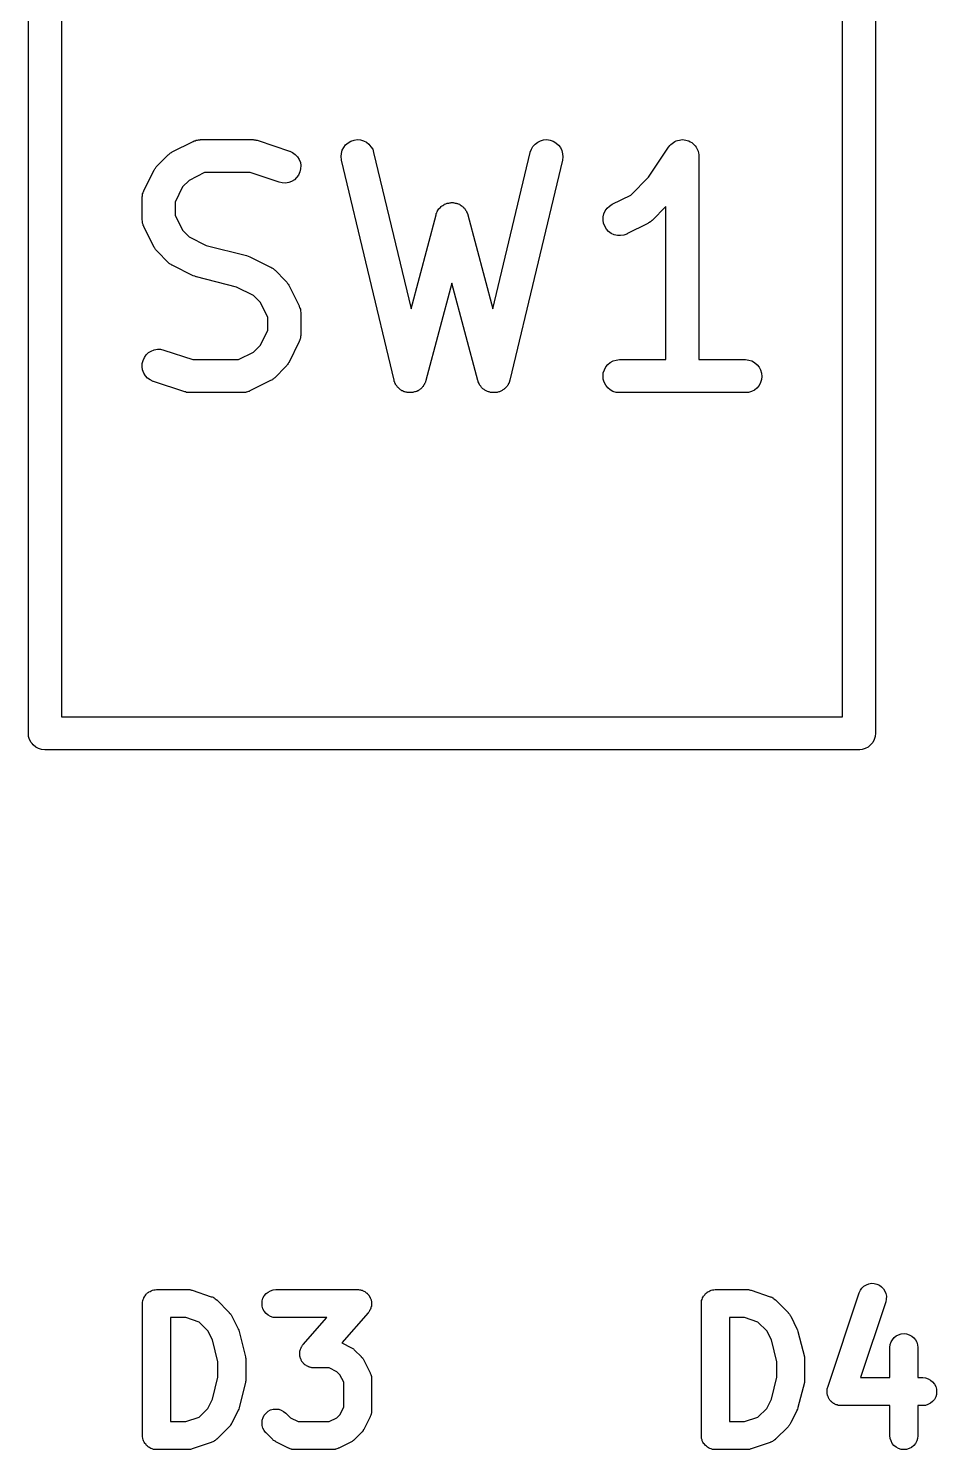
# Model space of a CAD drawing. Extents: x 100.6 to 144.5, y -108 to -92.
# Drawn here: x 117.58 to 121.7, y -106.43 to -99.97 of the extents above; entities that cross this region are included whole.
import ezdxf

# ---------------------------------------------------------------- set-up
doc = ezdxf.new("R2010")
doc.units = 0
doc.header["$MEASUREMENT"] = 0
doc.layers.add('BLACK', color=7, linetype='CONTINUOUS')

msp = doc.modelspace()

# ---------------------------------------------------------------- linework, layer by layer
at = {"layer": 'BLACK', "linetype": 'CONTINUOUS'}
for p, q in [((117.575, -103.171), (117.575, -97.0787)), ((121.425, -97.0787), (121.425, -103.171)), ((117.725, -97.15), (117.725, -103.1)), ((121.275, -103.1), (121.275, -97.15)), ((118.228, -100.533), (118.324, -100.485)), ((118.324, -100.485), (118.325, -100.485)), ((118.325, -100.485), (118.327, -100.484)), ((118.327, -100.484), (118.329, -100.483)), ((118.329, -100.483), (118.333, -100.482)), ((118.333, -100.482), (118.338, -100.48)), ((118.338, -100.48), (118.34, -100.479)), ((118.34, -100.479), (118.343, -100.479)), ((118.343, -100.479), (118.348, -100.478)), ((118.348, -100.478), (118.353, -100.478)), ((118.353, -100.478), (118.355, -100.478)), ((118.355, -100.478), (118.357, -100.477)), ((118.357, -100.477), (118.595, -100.477)), ((118.595, -100.477), (118.596, -100.477)), ((118.596, -100.477), (118.6, -100.478)), ((118.6, -100.478), (118.605, -100.478)), ((118.605, -100.478), (118.608, -100.479)), ((118.608, -100.479), (118.611, -100.479)), ((118.611, -100.479), (118.615, -100.48)), ((118.615, -100.48), (118.619, -100.481)), ((118.619, -100.481), (118.762, -100.529)), ((119.008, -100.512), (119.017, -100.501)), ((119.017, -100.501), (119.028, -100.491)), ((119.028, -100.491), (119.041, -100.484)), ((119.041, -100.484), (119.055, -100.479)), ((119.055, -100.479), (119.069, -100.477)), ((119.069, -100.477), (119.084, -100.478)), ((119.084, -100.478), (119.098, -100.482)), ((119.098, -100.482), (119.111, -100.489)), ((119.111, -100.489), (119.123, -100.498)), ((119.123, -100.498), (119.132, -100.509)), ((119.132, -100.509), (119.14, -100.521)), ((119.861, -100.52), (119.868, -100.508)), ((119.868, -100.508), (119.878, -100.497)), ((119.878, -100.497), (119.89, -100.488)), ((119.89, -100.488), (119.903, -100.482)), ((119.903, -100.482), (119.917, -100.478)), ((119.917, -100.478), (119.932, -100.477)), ((119.932, -100.477), (119.946, -100.48)), ((119.946, -100.48), (119.96, -100.484)), ((119.96, -100.484), (119.973, -100.492)), ((119.973, -100.492), (119.984, -100.502)), ((119.984, -100.502), (119.993, -100.513)), ((120.485, -100.511), (120.486, -100.51)), ((120.486, -100.51), (120.49, -100.504)), ((120.486, -100.51), (120.486, -100.51)), ((120.486, -100.51), (120.486, -100.51)), ((120.486, -100.51), (120.486, -100.51)), ((120.49, -100.504), (120.495, -100.499)), ((120.495, -100.499), (120.501, -100.494)), ((120.495, -100.499), (120.495, -100.499)), ((120.495, -100.499), (120.495, -100.499)), ((120.501, -100.494), (120.507, -100.49)), ((120.507, -100.49), (120.513, -100.486)), ((120.507, -100.49), (120.507, -100.49)), ((120.507, -100.49), (120.507, -100.49)), ((120.513, -100.486), (120.52, -100.483)), ((120.52, -100.483), (120.526, -100.481)), ((120.52, -100.483), (120.52, -100.483)), ((120.52, -100.483), (120.52, -100.483)), ((120.526, -100.481), (120.534, -100.479)), ((120.534, -100.479), (120.541, -100.478)), ((120.534, -100.479), (120.534, -100.479)), ((120.534, -100.479), (120.534, -100.479)), ((120.541, -100.478), (120.548, -100.477)), ((120.548, -100.477), (120.548, -100.477)), ((120.548, -100.477), (120.555, -100.478)), ((120.548, -100.477), (120.548, -100.477)), ((120.555, -100.478), (120.563, -100.479)), ((120.563, -100.479), (120.563, -100.479)), ((120.563, -100.479), (120.563, -100.479)), ((120.563, -100.479), (120.57, -100.481)), ((120.57, -100.481), (120.577, -100.483)), ((120.577, -100.483), (120.577, -100.483)), ((120.577, -100.483), (120.577, -100.483)), ((120.577, -100.483), (120.583, -100.487)), ((120.583, -100.487), (120.59, -100.49)), ((120.59, -100.49), (120.59, -100.49)), ((120.59, -100.49), (120.59, -100.49)), ((120.59, -100.49), (120.595, -100.495)), ((120.595, -100.495), (120.601, -100.5)), ((120.601, -100.5), (120.601, -100.5)), ((120.601, -100.5), (120.601, -100.5)), ((120.601, -100.5), (120.605, -100.505)), ((120.605, -100.505), (120.61, -100.511)), ((118.161, -100.595), (118.209, -100.547)), ((118.209, -100.547), (118.21, -100.546)), ((118.21, -100.546), (118.213, -100.544)), ((118.213, -100.544), (118.216, -100.541)), ((118.216, -100.541), (118.219, -100.539)), ((118.219, -100.539), (118.221, -100.537)), ((118.221, -100.537), (118.225, -100.535)), ((118.225, -100.535), (118.228, -100.533)), ((118.762, -100.529), (118.763, -100.529)), ((118.763, -100.529), (118.776, -100.535)), ((118.776, -100.535), (118.788, -100.544)), ((118.788, -100.544), (118.798, -100.555)), ((118.798, -100.555), (118.806, -100.567)), ((118.806, -100.567), (118.811, -100.581)), ((118.996, -100.554), (118.998, -100.54)), ((118.998, -100.569), (118.996, -100.554)), ((118.998, -100.54), (119.001, -100.525)), ((118.998, -100.57), (118.998, -100.569)), ((119.237, -101.57), (118.998, -100.57)), ((119.001, -100.525), (119.008, -100.512)), ((119.14, -100.521), (119.144, -100.535)), ((119.144, -100.535), (119.314, -101.246)), ((119.686, -101.246), (119.856, -100.535)), ((120.002, -100.57), (119.763, -101.57)), ((119.856, -100.534), (119.861, -100.52)), ((119.856, -100.535), (119.856, -100.534)), ((119.993, -100.513), (119.999, -100.526)), ((119.999, -100.526), (120.003, -100.541)), ((120.004, -100.555), (120.002, -100.57)), ((120.003, -100.541), (120.004, -100.555)), ((120.394, -100.647), (120.485, -100.511)), ((120.61, -100.511), (120.61, -100.511)), ((120.61, -100.511), (120.61, -100.511)), ((120.61, -100.511), (120.614, -100.517)), ((120.614, -100.517), (120.617, -100.524)), ((120.617, -100.524), (120.617, -100.524)), ((120.617, -100.524), (120.617, -100.524)), ((120.617, -100.524), (120.619, -100.53)), ((120.619, -100.53), (120.621, -100.538)), ((120.621, -100.538), (120.621, -100.538)), ((120.621, -100.538), (120.621, -100.538)), ((120.621, -100.538), (120.622, -100.545)), ((120.622, -100.545), (120.623, -100.552)), ((120.623, -100.552), (120.623, -101.477)), ((118.1, -100.709), (118.147, -100.614)), ((118.147, -100.614), (118.148, -100.613)), ((118.148, -100.613), (118.15, -100.61)), ((118.15, -100.61), (118.152, -100.606)), ((118.152, -100.606), (118.154, -100.603)), ((118.154, -100.603), (118.156, -100.601)), ((118.156, -100.601), (118.159, -100.598)), ((118.159, -100.598), (118.161, -100.595)), ((118.375, -100.627), (118.306, -100.662)), ((118.583, -100.627), (118.375, -100.627)), ((118.714, -100.671), (118.583, -100.627)), ((118.803, -100.638), (118.794, -100.649)), ((118.809, -100.624), (118.803, -100.638)), ((118.812, -100.61), (118.809, -100.624)), ((118.811, -100.581), (118.813, -100.595)), ((118.813, -100.595), (118.812, -100.61)), ((118.276, -100.692), (118.242, -100.761)), ((118.306, -100.662), (118.276, -100.692)), ((118.729, -100.674), (118.714, -100.671)), ((118.743, -100.675), (118.729, -100.674)), ((118.758, -100.672), (118.743, -100.675)), ((118.771, -100.667), (118.758, -100.672)), ((118.784, -100.659), (118.771, -100.667)), ((118.794, -100.649), (118.784, -100.659)), ((120.313, -100.729), (120.394, -100.647)), ((118.092, -100.737), (118.093, -100.732)), ((118.092, -100.74), (118.092, -100.737)), ((118.092, -100.742), (118.092, -100.74)), ((118.092, -100.743), (118.092, -100.742)), ((118.092, -100.838), (118.092, -100.743)), ((118.093, -100.727), (118.094, -100.725)), ((118.093, -100.732), (118.093, -100.727)), ((118.094, -100.723), (118.096, -100.718)), ((118.094, -100.725), (118.094, -100.723)), ((118.096, -100.718), (118.098, -100.713)), ((118.098, -100.713), (118.099, -100.711)), ((118.099, -100.711), (118.1, -100.709)), ((118.242, -100.761), (118.242, -100.82)), ((119.472, -100.769), (119.476, -100.767)), ((119.476, -100.767), (119.479, -100.766)), ((119.479, -100.766), (119.481, -100.765)), ((119.481, -100.765), (119.486, -100.765)), ((119.486, -100.765), (119.491, -100.764)), ((119.491, -100.764), (119.493, -100.764)), ((119.493, -100.764), (119.496, -100.763)), ((119.496, -100.763), (119.501, -100.763)), ((119.501, -100.763), (119.505, -100.763)), ((119.505, -100.763), (119.508, -100.764)), ((119.508, -100.764), (119.51, -100.764)), ((119.51, -100.764), (119.515, -100.765)), ((119.515, -100.765), (119.52, -100.766)), ((119.52, -100.766), (119.522, -100.767)), ((119.522, -100.767), (119.525, -100.767)), ((119.525, -100.767), (119.529, -100.769)), ((120.228, -100.771), (120.313, -100.729)), ((118.242, -100.82), (118.276, -100.889)), ((119.314, -101.246), (119.428, -100.819)), ((119.428, -100.818), (119.429, -100.815)), ((119.428, -100.819), (119.428, -100.818)), ((119.429, -100.813), (119.431, -100.809)), ((119.429, -100.815), (119.429, -100.813)), ((119.431, -100.809), (119.433, -100.804)), ((119.433, -100.804), (119.434, -100.802)), ((119.434, -100.802), (119.435, -100.8)), ((119.435, -100.8), (119.438, -100.796)), ((119.438, -100.796), (119.441, -100.792)), ((119.441, -100.792), (119.443, -100.79)), ((119.443, -100.79), (119.444, -100.788)), ((119.444, -100.788), (119.448, -100.785)), ((119.448, -100.785), (119.451, -100.781)), ((119.451, -100.781), (119.453, -100.78)), ((119.453, -100.78), (119.455, -100.778)), ((119.455, -100.778), (119.459, -100.776)), ((119.459, -100.776), (119.463, -100.773)), ((119.463, -100.773), (119.465, -100.772)), ((119.465, -100.772), (119.467, -100.771)), ((119.467, -100.771), (119.472, -100.769)), ((119.529, -100.769), (119.534, -100.771)), ((119.534, -100.771), (119.536, -100.772)), ((119.536, -100.772), (119.538, -100.773)), ((119.538, -100.773), (119.542, -100.776)), ((119.542, -100.776), (119.546, -100.779)), ((119.546, -100.779), (119.548, -100.78)), ((119.548, -100.78), (119.55, -100.782)), ((119.55, -100.782), (119.553, -100.785)), ((119.553, -100.785), (119.557, -100.789)), ((119.557, -100.789), (119.558, -100.791)), ((119.558, -100.791), (119.56, -100.793)), ((119.56, -100.793), (119.562, -100.797)), ((119.562, -100.797), (119.565, -100.801)), ((119.565, -100.801), (119.566, -100.803)), ((119.566, -100.803), (119.567, -100.805)), ((119.567, -100.805), (119.569, -100.81)), ((119.569, -100.81), (119.571, -100.814)), ((119.571, -100.814), (119.572, -100.816)), ((119.572, -100.816), (119.572, -100.819)), ((119.572, -100.819), (119.686, -101.246)), ((120.187, -100.843), (120.188, -100.828)), ((120.188, -100.828), (120.191, -100.814)), ((120.191, -100.814), (120.197, -100.801)), ((120.197, -100.801), (120.205, -100.789)), ((120.205, -100.789), (120.216, -100.779)), ((120.216, -100.779), (120.228, -100.771)), ((120.473, -100.781), (120.41, -100.844)), ((120.473, -101.477), (120.473, -100.781)), ((118.092, -100.84), (118.092, -100.838)), ((118.092, -100.842), (118.092, -100.84)), ((118.093, -100.848), (118.092, -100.842)), ((118.093, -100.853), (118.093, -100.848)), ((118.094, -100.855), (118.093, -100.853)), ((118.094, -100.857), (118.094, -100.855)), ((118.096, -100.862), (118.094, -100.857)), ((118.097, -100.867), (118.096, -100.862)), ((118.098, -100.869), (118.097, -100.867)), ((118.099, -100.871), (118.098, -100.869)), ((118.1, -100.872), (118.099, -100.871)), ((118.147, -100.967), (118.1, -100.872)), ((118.276, -100.889), (118.306, -100.919)), ((120.189, -100.857), (120.187, -100.843)), ((120.195, -100.871), (120.189, -100.857)), ((120.202, -100.884), (120.195, -100.871)), ((120.212, -100.894), (120.202, -100.884)), ((120.224, -100.903), (120.212, -100.894)), ((120.391, -100.858), (120.295, -100.905)), ((120.394, -100.855), (120.391, -100.858)), ((120.398, -100.853), (120.394, -100.855)), ((120.4, -100.851), (120.398, -100.853)), ((120.403, -100.85), (120.4, -100.851)), ((120.406, -100.847), (120.403, -100.85)), ((120.409, -100.844), (120.406, -100.847)), ((120.41, -100.844), (120.409, -100.844)), ((118.306, -100.919), (118.383, -100.958)), ((118.383, -100.958), (118.566, -101.003)), ((120.237, -100.909), (120.224, -100.903)), ((120.252, -100.912), (120.237, -100.909)), ((120.266, -100.913), (120.252, -100.912)), ((120.281, -100.911), (120.266, -100.913)), ((120.295, -100.906), (120.281, -100.911)), ((120.295, -100.905), (120.295, -100.906)), ((118.149, -100.97), (118.147, -100.967)), ((118.151, -100.974), (118.149, -100.97)), ((118.153, -100.977), (118.151, -100.974)), ((118.155, -100.979), (118.153, -100.977)), ((118.158, -100.982), (118.155, -100.979)), ((118.161, -100.986), (118.158, -100.982)), ((118.209, -101.034), (118.161, -100.986)), ((118.161, -100.986), (118.161, -100.986)), ((118.566, -101.003), (118.567, -101.004)), ((118.567, -101.004), (118.567, -101.004)), ((118.567, -101.004), (118.567, -101.004)), ((118.567, -101.004), (118.574, -101.006)), ((118.574, -101.006), (118.581, -101.009)), ((118.581, -101.009), (118.581, -101.009)), ((118.581, -101.009), (118.581, -101.009)), ((118.581, -101.009), (118.676, -101.057)), ((118.212, -101.037), (118.209, -101.034)), ((118.215, -101.04), (118.212, -101.037)), ((118.218, -101.041), (118.215, -101.04)), ((118.22, -101.043), (118.218, -101.041)), ((118.224, -101.045), (118.22, -101.043)), ((118.227, -101.048), (118.224, -101.045)), ((118.228, -101.048), (118.227, -101.048)), ((118.324, -101.096), (118.228, -101.048)), ((118.676, -101.057), (118.677, -101.057)), ((118.677, -101.057), (118.681, -101.059)), ((118.681, -101.059), (118.685, -101.061)), ((118.685, -101.061), (118.687, -101.063)), ((118.687, -101.063), (118.69, -101.065)), ((118.69, -101.065), (118.693, -101.068)), ((118.693, -101.068), (118.696, -101.071)), ((118.696, -101.071), (118.744, -101.118)), ((118.331, -101.098), (118.324, -101.096)), ((118.324, -101.096), (118.324, -101.096)), ((118.324, -101.096), (118.324, -101.096)), ((118.337, -101.101), (118.331, -101.098)), ((118.338, -101.101), (118.337, -101.101)), ((118.339, -101.101), (118.338, -101.101)), ((118.338, -101.101), (118.338, -101.101)), ((118.521, -101.147), (118.339, -101.101)), ((118.598, -101.185), (118.521, -101.147)), ((118.744, -101.118), (118.744, -101.119)), ((118.744, -101.119), (118.747, -101.122)), ((118.747, -101.122), (118.75, -101.125)), ((118.75, -101.125), (118.751, -101.128)), ((118.751, -101.128), (118.753, -101.131)), ((118.753, -101.131), (118.755, -101.134)), ((118.755, -101.134), (118.758, -101.138)), ((118.758, -101.138), (118.805, -101.233)), ((119.5, -101.129), (119.382, -101.572)), ((119.618, -101.572), (119.5, -101.129)), ((118.629, -101.216), (118.598, -101.185)), ((118.663, -101.284), (118.629, -101.216)), ((118.663, -101.344), (118.663, -101.284)), ((118.805, -101.233), (118.806, -101.234)), ((118.806, -101.234), (118.806, -101.236)), ((118.806, -101.236), (118.807, -101.238)), ((118.807, -101.238), (118.809, -101.243)), ((118.809, -101.243), (118.811, -101.248)), ((118.811, -101.248), (118.811, -101.25)), ((118.811, -101.25), (118.812, -101.252)), ((118.812, -101.252), (118.812, -101.257)), ((118.812, -101.257), (118.813, -101.262)), ((118.813, -101.262), (118.813, -101.264)), ((118.813, -101.264), (118.813, -101.267)), ((118.813, -101.267), (118.813, -101.362)), ((118.629, -101.413), (118.663, -101.344)), ((118.598, -101.443), (118.629, -101.413)), ((118.805, -101.395), (118.758, -101.491)), ((118.806, -101.393), (118.805, -101.395)), ((118.807, -101.391), (118.806, -101.393)), ((118.809, -101.387), (118.807, -101.391)), ((118.81, -101.382), (118.809, -101.387)), ((118.811, -101.38), (118.81, -101.382)), ((118.812, -101.372), (118.811, -101.377)), ((118.811, -101.377), (118.811, -101.38)), ((118.813, -101.367), (118.812, -101.372)), ((118.813, -101.362), (118.813, -101.363)), ((118.813, -101.363), (118.813, -101.365)), ((118.813, -101.365), (118.813, -101.367)), ((118.096, -101.481), (118.102, -101.467)), ((118.102, -101.467), (118.11, -101.455)), ((118.11, -101.455), (118.121, -101.445)), ((118.121, -101.445), (118.133, -101.438)), ((118.133, -101.438), (118.147, -101.432)), ((118.147, -101.432), (118.161, -101.43)), ((118.161, -101.43), (118.176, -101.43)), ((118.176, -101.43), (118.19, -101.434)), ((118.19, -101.434), (118.322, -101.477)), ((118.322, -101.477), (118.53, -101.477)), ((118.53, -101.477), (118.598, -101.443)), ((120.233, -101.483), (120.247, -101.479)), ((120.247, -101.479), (120.262, -101.477)), ((120.262, -101.477), (120.473, -101.477)), ((120.623, -101.477), (120.833, -101.477)), ((120.833, -101.477), (120.834, -101.477)), ((120.834, -101.477), (120.849, -101.479)), ((120.849, -101.479), (120.863, -101.483)), ((118.092, -101.495), (118.096, -101.481)), ((118.092, -101.509), (118.092, -101.495)), ((118.094, -101.524), (118.092, -101.509)), ((118.099, -101.538), (118.094, -101.524)), ((118.107, -101.55), (118.099, -101.538)), ((118.744, -101.51), (118.696, -101.558)), ((118.746, -101.507), (118.744, -101.51)), ((118.749, -101.504), (118.746, -101.507)), ((118.751, -101.501), (118.749, -101.504)), ((118.753, -101.499), (118.751, -101.501)), ((118.755, -101.495), (118.753, -101.499)), ((118.757, -101.492), (118.755, -101.495)), ((118.758, -101.491), (118.757, -101.492)), ((120.187, -101.552), (120.188, -101.537)), ((120.188, -101.537), (120.193, -101.523)), ((120.193, -101.523), (120.2, -101.51)), ((120.2, -101.51), (120.209, -101.499)), ((120.209, -101.499), (120.22, -101.49)), ((120.22, -101.49), (120.233, -101.483)), ((120.863, -101.483), (120.876, -101.49)), ((120.876, -101.49), (120.887, -101.5)), ((120.887, -101.5), (120.896, -101.511)), ((120.896, -101.511), (120.903, -101.524)), ((120.903, -101.524), (120.907, -101.538)), ((120.907, -101.538), (120.908, -101.553)), ((118.117, -101.561), (118.107, -101.55)), ((118.129, -101.569), (118.117, -101.561)), ((118.142, -101.576), (118.129, -101.569)), ((118.143, -101.576), (118.142, -101.576)), ((118.286, -101.624), (118.143, -101.576)), ((118.676, -101.572), (118.581, -101.619)), ((118.68, -101.57), (118.676, -101.572)), ((118.684, -101.568), (118.68, -101.57)), ((118.686, -101.566), (118.684, -101.568)), ((118.689, -101.564), (118.686, -101.566)), ((118.692, -101.561), (118.689, -101.564)), ((118.695, -101.559), (118.692, -101.561)), ((118.696, -101.558), (118.695, -101.559)), ((119.238, -101.573), (119.237, -101.57)), ((119.238, -101.576), (119.238, -101.573)), ((119.24, -101.58), (119.238, -101.576)), ((119.241, -101.584), (119.24, -101.58)), ((119.243, -101.587), (119.241, -101.584)), ((119.244, -101.59), (119.243, -101.587)), ((119.247, -101.593), (119.244, -101.59)), ((119.249, -101.596), (119.247, -101.593)), ((119.251, -101.599), (119.249, -101.596)), ((119.253, -101.602), (119.251, -101.599)), ((119.256, -101.604), (119.253, -101.602)), ((119.258, -101.607), (119.256, -101.604)), ((119.261, -101.609), (119.258, -101.607)), ((119.361, -101.606), (119.358, -101.609)), ((119.364, -101.604), (119.361, -101.606)), ((119.366, -101.601), (119.364, -101.604)), ((119.369, -101.599), (119.366, -101.601)), ((119.371, -101.595), (119.369, -101.599)), ((119.373, -101.592), (119.371, -101.595)), ((119.375, -101.589), (119.373, -101.592)), ((119.376, -101.586), (119.375, -101.589)), ((119.378, -101.583), (119.376, -101.586)), ((119.38, -101.579), (119.378, -101.583)), ((119.382, -101.573), (119.38, -101.576)), ((119.38, -101.576), (119.38, -101.579)), ((119.382, -101.572), (119.382, -101.573)), ((119.619, -101.575), (119.618, -101.572)), ((119.62, -101.578), (119.619, -101.575)), ((119.622, -101.582), (119.62, -101.578)), ((119.623, -101.585), (119.622, -101.582)), ((119.625, -101.588), (119.623, -101.585)), ((119.626, -101.591), (119.625, -101.588)), ((119.629, -101.595), (119.626, -101.591)), ((119.631, -101.598), (119.629, -101.595)), ((119.633, -101.6), (119.631, -101.598)), ((119.635, -101.603), (119.633, -101.6)), ((119.638, -101.606), (119.635, -101.603)), ((119.641, -101.609), (119.638, -101.606)), ((119.741, -101.608), (119.738, -101.61)), ((119.743, -101.605), (119.741, -101.608)), ((119.746, -101.602), (119.743, -101.605)), ((119.748, -101.6), (119.746, -101.602)), ((119.751, -101.597), (119.748, -101.6)), ((119.753, -101.594), (119.751, -101.597)), ((119.755, -101.591), (119.753, -101.594)), ((119.756, -101.587), (119.755, -101.591)), ((119.758, -101.585), (119.756, -101.587)), ((119.76, -101.581), (119.758, -101.585)), ((119.761, -101.577), (119.76, -101.581)), ((119.762, -101.574), (119.761, -101.577)), ((119.763, -101.571), (119.762, -101.574)), ((119.763, -101.57), (119.763, -101.571)), ((120.188, -101.566), (120.187, -101.552)), ((120.192, -101.58), (120.188, -101.566)), ((120.199, -101.593), (120.192, -101.58)), ((120.208, -101.605), (120.199, -101.593)), ((120.22, -101.614), (120.208, -101.605)), ((120.886, -101.606), (120.875, -101.615)), ((120.896, -101.594), (120.886, -101.606)), ((120.902, -101.581), (120.896, -101.594)), ((120.907, -101.567), (120.902, -101.581)), ((120.908, -101.553), (120.907, -101.567)), ((118.29, -101.624), (118.286, -101.624)), ((118.294, -101.626), (118.29, -101.624)), ((118.297, -101.626), (118.294, -101.626)), ((118.3, -101.627), (118.297, -101.626)), ((118.304, -101.627), (118.3, -101.627)), ((118.308, -101.627), (118.304, -101.627)), ((118.31, -101.627), (118.308, -101.627)), ((118.548, -101.627), (118.31, -101.627)), ((118.55, -101.627), (118.548, -101.627)), ((118.552, -101.627), (118.55, -101.627)), ((118.557, -101.626), (118.552, -101.627)), ((118.562, -101.626), (118.557, -101.626)), ((118.564, -101.625), (118.562, -101.626)), ((118.566, -101.625), (118.564, -101.625)), ((118.571, -101.623), (118.566, -101.625)), ((118.576, -101.622), (118.571, -101.623)), ((118.578, -101.621), (118.576, -101.622)), ((118.58, -101.62), (118.578, -101.621)), ((118.581, -101.619), (118.58, -101.62)), ((119.264, -101.612), (119.261, -101.609)), ((119.267, -101.614), (119.264, -101.612)), ((119.27, -101.616), (119.267, -101.614)), ((119.273, -101.618), (119.27, -101.616)), ((119.276, -101.619), (119.273, -101.618)), ((119.28, -101.621), (119.276, -101.619)), ((119.283, -101.623), (119.28, -101.621)), ((119.286, -101.623), (119.283, -101.623)), ((119.29, -101.625), (119.286, -101.623)), ((119.294, -101.625), (119.29, -101.625)), ((119.297, -101.626), (119.294, -101.625)), ((119.301, -101.627), (119.297, -101.626)), ((119.304, -101.627), (119.301, -101.627)), ((119.308, -101.627), (119.304, -101.627)), ((119.312, -101.627), (119.308, -101.627)), ((119.315, -101.627), (119.312, -101.627)), ((119.319, -101.627), (119.315, -101.627)), ((119.323, -101.626), (119.319, -101.627)), ((119.326, -101.625), (119.323, -101.626)), ((119.33, -101.624), (119.326, -101.625)), ((119.333, -101.624), (119.33, -101.624)), ((119.337, -101.622), (119.333, -101.624)), ((119.34, -101.621), (119.337, -101.622)), ((119.343, -101.619), (119.34, -101.621)), ((119.346, -101.618), (119.343, -101.619)), ((119.35, -101.615), (119.346, -101.618)), ((119.353, -101.614), (119.35, -101.615)), ((119.356, -101.611), (119.353, -101.614)), ((119.358, -101.609), (119.356, -101.611)), ((119.644, -101.611), (119.641, -101.609)), ((119.646, -101.613), (119.644, -101.611)), ((119.65, -101.615), (119.646, -101.613)), ((119.653, -101.617), (119.65, -101.615)), ((119.656, -101.619), (119.653, -101.617)), ((119.659, -101.62), (119.656, -101.619)), ((119.662, -101.622), (119.659, -101.62)), ((119.666, -101.623), (119.662, -101.622)), ((119.669, -101.624), (119.666, -101.623)), ((119.673, -101.625), (119.669, -101.624)), ((119.676, -101.626), (119.673, -101.625)), ((119.68, -101.627), (119.676, -101.626)), ((119.684, -101.627), (119.68, -101.627)), ((119.687, -101.627), (119.684, -101.627)), ((119.691, -101.627), (119.687, -101.627)), ((119.695, -101.627), (119.691, -101.627)), ((119.698, -101.627), (119.695, -101.627)), ((119.702, -101.627), (119.698, -101.627)), ((119.705, -101.626), (119.702, -101.627)), ((119.709, -101.625), (119.705, -101.626)), ((119.713, -101.624), (119.709, -101.625)), ((119.716, -101.623), (119.713, -101.624)), ((119.719, -101.621), (119.716, -101.623)), ((119.723, -101.62), (119.719, -101.621)), ((119.726, -101.618), (119.723, -101.62)), ((119.729, -101.617), (119.726, -101.618)), ((119.732, -101.614), (119.729, -101.617)), ((119.736, -101.612), (119.732, -101.614)), ((119.738, -101.61), (119.736, -101.612)), ((120.232, -101.621), (120.22, -101.614)), ((120.246, -101.626), (120.232, -101.621)), ((120.261, -101.627), (120.246, -101.626)), ((120.262, -101.627), (120.261, -101.627)), ((120.833, -101.627), (120.262, -101.627)), ((120.848, -101.626), (120.833, -101.627)), ((120.862, -101.622), (120.848, -101.626)), ((120.875, -101.615), (120.862, -101.622)), ((117.725, -103.1), (121.275, -103.1)), ((117.575, -103.175), (117.575, -103.171)), ((117.576, -103.19), (117.575, -103.175)), ((117.58, -103.204), (117.576, -103.19)), ((117.587, -103.217), (117.58, -103.204)), ((117.592, -103.222), (117.587, -103.217)), ((117.597, -103.228), (117.592, -103.222)), ((121.413, -103.217), (121.403, -103.228)), ((121.42, -103.204), (121.413, -103.217)), ((121.424, -103.19), (121.42, -103.204)), ((121.425, -103.175), (121.424, -103.19)), ((121.425, -103.171), (121.425, -103.175)), ((117.608, -103.238), (117.597, -103.228)), ((117.621, -103.245), (117.608, -103.238)), ((117.635, -103.249), (117.621, -103.245)), ((117.65, -103.25), (117.635, -103.249)), ((117.654, -103.25), (117.65, -103.25)), ((121.346, -103.25), (117.654, -103.25)), ((121.35, -103.25), (121.346, -103.25)), ((121.354, -103.25), (121.35, -103.25)), ((121.365, -103.249), (121.354, -103.25)), ((121.379, -103.245), (121.365, -103.249)), ((121.392, -103.238), (121.379, -103.245)), ((121.403, -103.228), (121.392, -103.238)), ((121.384, -105.682), (121.395, -105.677)), ((121.395, -105.677), (121.407, -105.675)), ((121.407, -105.675), (121.42, -105.676)), ((121.42, -105.676), (121.432, -105.679)), ((118.099, -105.742), (118.102, -105.737)), ((118.099, -105.743), (118.099, -105.742)), ((118.102, -105.737), (118.104, -105.732)), ((118.104, -105.732), (118.105, -105.732)), ((118.105, -105.732), (118.109, -105.727)), ((118.105, -105.732), (118.105, -105.732)), ((118.109, -105.727), (118.112, -105.722)), ((118.112, -105.722), (118.113, -105.722)), ((118.113, -105.722), (118.117, -105.718)), ((118.113, -105.722), (118.113, -105.722)), ((118.117, -105.718), (118.122, -105.715)), ((118.122, -105.714), (118.128, -105.712)), ((118.122, -105.715), (118.122, -105.714)), ((118.122, -105.714), (118.122, -105.714)), ((118.128, -105.712), (118.133, -105.709)), ((118.133, -105.709), (118.139, -105.707)), ((118.133, -105.709), (118.133, -105.709)), ((118.133, -105.709), (118.133, -105.709)), ((118.139, -105.707), (118.145, -105.705)), ((118.145, -105.705), (118.145, -105.705)), ((118.145, -105.705), (118.145, -105.705)), ((118.145, -105.705), (118.151, -105.705)), ((118.151, -105.705), (118.157, -105.704)), ((118.157, -105.704), (118.3, -105.704)), ((118.3, -105.704), (118.301, -105.704)), ((118.301, -105.704), (118.304, -105.704)), ((118.304, -105.704), (118.308, -105.704)), ((118.308, -105.704), (118.311, -105.705)), ((118.311, -105.705), (118.313, -105.705)), ((118.313, -105.705), (118.317, -105.706)), ((118.317, -105.706), (118.32, -105.707)), ((118.32, -105.707), (118.406, -105.736)), ((118.406, -105.736), (118.407, -105.736)), ((118.407, -105.736), (118.408, -105.737)), ((118.408, -105.737), (118.41, -105.737)), ((118.41, -105.737), (118.414, -105.739)), ((118.414, -105.739), (118.418, -105.741)), ((118.418, -105.741), (118.419, -105.742)), ((118.419, -105.742), (118.421, -105.743)), ((118.641, -105.743), (118.647, -105.732)), ((118.647, -105.732), (118.655, -105.722)), ((118.655, -105.722), (118.665, -105.715)), ((118.665, -105.715), (118.676, -105.709)), ((118.676, -105.709), (118.688, -105.705)), ((118.688, -105.705), (118.7, -105.704)), ((118.7, -105.704), (119.071, -105.704)), ((119.071, -105.704), (119.072, -105.704)), ((119.072, -105.704), (119.076, -105.704)), ((119.076, -105.704), (119.08, -105.705)), ((119.08, -105.705), (119.082, -105.705)), ((119.082, -105.705), (119.085, -105.705)), ((119.085, -105.705), (119.088, -105.707)), ((119.088, -105.707), (119.092, -105.707)), ((119.092, -105.707), (119.094, -105.708)), ((119.094, -105.708), (119.096, -105.709)), ((119.096, -105.709), (119.1, -105.711)), ((119.1, -105.711), (119.104, -105.713)), ((119.104, -105.713), (119.105, -105.714)), ((119.105, -105.714), (119.107, -105.715)), ((119.107, -105.715), (119.11, -105.718)), ((119.11, -105.718), (119.114, -105.72)), ((119.114, -105.72), (119.115, -105.722)), ((119.115, -105.722), (119.117, -105.723)), ((119.117, -105.723), (119.119, -105.726)), ((119.119, -105.726), (119.122, -105.729)), ((119.122, -105.729), (119.123, -105.731)), ((119.123, -105.731), (119.125, -105.733)), ((119.125, -105.733), (119.126, -105.736)), ((119.126, -105.736), (119.128, -105.74)), ((119.128, -105.74), (119.129, -105.742)), ((119.129, -105.742), (119.13, -105.744)), ((120.639, -105.742), (120.642, -105.737)), ((120.639, -105.743), (120.639, -105.742)), ((120.642, -105.737), (120.644, -105.732)), ((120.644, -105.732), (120.645, -105.732)), ((120.645, -105.732), (120.649, -105.727)), ((120.645, -105.732), (120.645, -105.732)), ((120.649, -105.727), (120.652, -105.722)), ((120.652, -105.722), (120.653, -105.722)), ((120.653, -105.722), (120.657, -105.718)), ((120.653, -105.722), (120.653, -105.722)), ((120.657, -105.718), (120.662, -105.715)), ((120.662, -105.714), (120.668, -105.712)), ((120.662, -105.715), (120.662, -105.714)), ((120.662, -105.714), (120.662, -105.714)), ((120.668, -105.712), (120.673, -105.709)), ((120.673, -105.709), (120.679, -105.707)), ((120.673, -105.709), (120.673, -105.709)), ((120.673, -105.709), (120.673, -105.709)), ((120.679, -105.707), (120.685, -105.705)), ((120.685, -105.705), (120.685, -105.705)), ((120.685, -105.705), (120.685, -105.705)), ((120.685, -105.705), (120.691, -105.705)), ((120.691, -105.705), (120.697, -105.704)), ((120.697, -105.704), (120.84, -105.704)), ((120.84, -105.704), (120.841, -105.704)), ((120.841, -105.704), (120.844, -105.704)), ((120.844, -105.704), (120.848, -105.704)), ((120.848, -105.704), (120.851, -105.705)), ((120.851, -105.705), (120.853, -105.705)), ((120.853, -105.705), (120.857, -105.706)), ((120.857, -105.706), (120.86, -105.707)), ((120.86, -105.707), (120.946, -105.736)), ((120.946, -105.736), (120.947, -105.736)), ((120.947, -105.736), (120.948, -105.737)), ((120.948, -105.737), (120.95, -105.737)), ((120.95, -105.737), (120.954, -105.739)), ((120.954, -105.739), (120.958, -105.741)), ((120.958, -105.741), (120.959, -105.742)), ((120.959, -105.742), (120.961, -105.743)), ((121.208, -106.147), (121.351, -105.719)), ((121.351, -105.718), (121.357, -105.707)), ((121.351, -105.719), (121.351, -105.718)), ((121.357, -105.707), (121.364, -105.697)), ((121.364, -105.697), (121.373, -105.688)), ((121.373, -105.688), (121.384, -105.682)), ((121.432, -105.679), (121.443, -105.684)), ((121.443, -105.684), (121.453, -105.691)), ((121.453, -105.691), (121.462, -105.7)), ((121.462, -105.7), (121.468, -105.711)), ((121.468, -105.711), (121.473, -105.722)), ((121.473, -105.722), (121.475, -105.734)), ((121.475, -105.734), (121.474, -105.747)), ((118.094, -105.761), (118.095, -105.755)), ((118.094, -105.767), (118.094, -105.761)), ((118.094, -106.367), (118.094, -105.767)), ((118.094, -105.767), (118.094, -105.767)), ((118.094, -105.767), (118.094, -105.767)), ((118.094, -105.767), (118.094, -105.767)), ((118.094, -105.767), (118.094, -105.767)), ((118.095, -105.754), (118.097, -105.749)), ((118.095, -105.755), (118.095, -105.754)), ((118.095, -105.754), (118.095, -105.754)), ((118.097, -105.749), (118.099, -105.743)), ((118.099, -105.743), (118.099, -105.743)), ((118.421, -105.743), (118.424, -105.746)), ((118.424, -105.746), (118.428, -105.749)), ((118.428, -105.749), (118.429, -105.75)), ((118.429, -105.75), (118.431, -105.751)), ((118.431, -105.751), (118.488, -105.808)), ((118.637, -105.767), (118.638, -105.755)), ((118.638, -105.779), (118.637, -105.767)), ((118.638, -105.755), (118.641, -105.743)), ((118.641, -105.791), (118.638, -105.779)), ((118.647, -105.802), (118.641, -105.791)), ((118.655, -105.812), (118.647, -105.802)), ((119.122, -105.806), (119.119, -105.809)), ((119.124, -105.803), (119.122, -105.806)), ((119.125, -105.801), (119.124, -105.803)), ((119.126, -105.799), (119.125, -105.801)), ((119.128, -105.796), (119.126, -105.799)), ((119.13, -105.792), (119.128, -105.796)), ((119.13, -105.744), (119.131, -105.747)), ((119.131, -105.79), (119.13, -105.792)), ((119.131, -105.747), (119.133, -105.751)), ((119.132, -105.788), (119.131, -105.79)), ((119.134, -105.78), (119.132, -105.784)), ((119.132, -105.784), (119.132, -105.788)), ((119.133, -105.751), (119.133, -105.753)), ((119.133, -105.753), (119.134, -105.756)), ((119.134, -105.756), (119.134, -105.759)), ((119.134, -105.759), (119.135, -105.763)), ((119.135, -105.772), (119.134, -105.776)), ((119.134, -105.776), (119.134, -105.778)), ((119.134, -105.778), (119.134, -105.78)), ((119.135, -105.763), (119.135, -105.766)), ((119.135, -105.766), (119.135, -105.768)), ((119.135, -105.768), (119.135, -105.772)), ((120.634, -105.761), (120.635, -105.755)), ((120.634, -105.767), (120.634, -105.761)), ((120.634, -106.367), (120.634, -105.767)), ((120.634, -105.767), (120.634, -105.767)), ((120.634, -105.767), (120.634, -105.767)), ((120.634, -105.767), (120.634, -105.767)), ((120.634, -105.767), (120.634, -105.767)), ((120.635, -105.754), (120.637, -105.749)), ((120.635, -105.755), (120.635, -105.754)), ((120.635, -105.754), (120.635, -105.754)), ((120.637, -105.749), (120.639, -105.743)), ((120.639, -105.743), (120.639, -105.743)), ((120.961, -105.743), (120.964, -105.746)), ((120.964, -105.746), (120.968, -105.749)), ((120.968, -105.749), (120.969, -105.75)), ((120.969, -105.75), (120.971, -105.751)), ((120.971, -105.751), (121.028, -105.808)), ((121.472, -105.759), (121.357, -106.104)), ((121.474, -105.747), (121.472, -105.759)), ((118.221, -105.831), (118.221, -106.304)), ((118.29, -105.831), (118.221, -105.831)), ((118.351, -105.852), (118.29, -105.831)), ((118.391, -105.891), (118.351, -105.852)), ((118.488, -105.808), (118.488, -105.809)), ((118.488, -105.809), (118.491, -105.812)), ((118.491, -105.812), (118.493, -105.814)), ((118.493, -105.814), (118.494, -105.816)), ((118.494, -105.816), (118.496, -105.819)), ((118.496, -105.819), (118.498, -105.822)), ((118.498, -105.822), (118.5, -105.825)), ((118.5, -105.825), (118.528, -105.882)), ((118.664, -105.82), (118.655, -105.812)), ((118.675, -105.826), (118.664, -105.82)), ((118.687, -105.83), (118.675, -105.826)), ((118.699, -105.831), (118.687, -105.83)), ((118.7, -105.831), (118.699, -105.831)), ((118.931, -105.831), (118.7, -105.831)), ((118.824, -105.954), (118.931, -105.831)), ((119.119, -105.809), (118.999, -105.946)), ((120.761, -105.831), (120.761, -106.304)), ((120.83, -105.831), (120.761, -105.831)), ((120.891, -105.852), (120.83, -105.831)), ((120.931, -105.891), (120.891, -105.852)), ((121.028, -105.808), (121.028, -105.809)), ((121.028, -105.809), (121.031, -105.812)), ((121.031, -105.812), (121.033, -105.814)), ((121.033, -105.814), (121.034, -105.816)), ((121.034, -105.816), (121.036, -105.819)), ((121.036, -105.819), (121.038, -105.822)), ((121.038, -105.822), (121.04, -105.825)), ((121.04, -105.825), (121.068, -105.882)), ((118.412, -105.932), (118.391, -105.891)), ((118.436, -106.032), (118.412, -105.932)), ((118.528, -105.882), (118.529, -105.883)), ((118.529, -105.883), (118.529, -105.883)), ((118.529, -105.883), (118.529, -105.883)), ((118.529, -105.883), (118.531, -105.889)), ((118.531, -105.889), (118.533, -105.894)), ((118.533, -105.894), (118.533, -105.895)), ((118.533, -105.895), (118.533, -105.895)), ((118.533, -105.895), (118.562, -106.009)), ((120.952, -105.932), (120.931, -105.891)), ((120.977, -106.032), (120.952, -105.932)), ((121.068, -105.882), (121.069, -105.883)), ((121.069, -105.883), (121.069, -105.883)), ((121.069, -105.883), (121.069, -105.883)), ((121.069, -105.883), (121.071, -105.889)), ((121.071, -105.889), (121.073, -105.894)), ((121.073, -105.894), (121.073, -105.895)), ((121.073, -105.895), (121.073, -105.895)), ((121.073, -105.895), (121.102, -106.009)), ((121.496, -105.942), (121.502, -105.932)), ((121.502, -105.932), (121.51, -105.922)), ((121.51, -105.922), (121.52, -105.914)), ((121.52, -105.914), (121.53, -105.909)), ((121.53, -105.909), (121.542, -105.905)), ((121.542, -105.905), (121.555, -105.904)), ((121.555, -105.904), (121.567, -105.905)), ((121.567, -105.905), (121.579, -105.909)), ((121.579, -105.909), (121.59, -105.915)), ((121.59, -105.915), (121.599, -105.923)), ((121.599, -105.923), (121.607, -105.932)), ((121.607, -105.932), (121.613, -105.943)), ((118.808, -105.988), (118.809, -105.985)), ((118.808, -105.992), (118.808, -105.988)), ((118.808, -105.996), (118.808, -105.992)), ((118.808, -105.998), (118.808, -105.996)), ((118.808, -106), (118.808, -105.998)), ((118.809, -106.004), (118.808, -106)), ((118.809, -105.983), (118.81, -105.979)), ((118.809, -105.985), (118.809, -105.983)), ((118.81, -105.979), (118.811, -105.976)), ((118.811, -105.976), (118.812, -105.974)), ((118.812, -105.974), (118.813, -105.971)), ((118.813, -105.971), (118.815, -105.968)), ((118.815, -105.968), (118.816, -105.964)), ((118.816, -105.964), (118.818, -105.962)), ((118.818, -105.962), (118.819, -105.96)), ((118.819, -105.96), (118.821, -105.957)), ((118.821, -105.957), (118.824, -105.954)), ((118.999, -105.946), (119.043, -105.968)), ((119.043, -105.968), (119.043, -105.968)), ((119.043, -105.968), (119.046, -105.97)), ((119.046, -105.97), (119.05, -105.972)), ((119.05, -105.972), (119.052, -105.973)), ((119.052, -105.973), (119.054, -105.975)), ((119.054, -105.975), (119.056, -105.977)), ((119.056, -105.977), (119.059, -105.98)), ((119.059, -105.98), (119.088, -106.008)), ((121.491, -105.967), (121.492, -105.954)), ((121.491, -106.104), (121.491, -105.967)), ((121.491, -105.967), (121.491, -105.967)), ((121.492, -105.954), (121.496, -105.942)), ((121.613, -105.943), (121.617, -105.955)), ((121.617, -105.955), (121.618, -105.967)), ((121.618, -105.967), (121.618, -106.104)), ((118.436, -106.102), (118.436, -106.032)), ((118.562, -106.009), (118.562, -106.01)), ((118.562, -106.01), (118.562, -106.011)), ((118.562, -106.011), (118.562, -106.012)), ((118.562, -106.012), (118.563, -106.017)), ((118.563, -106.017), (118.563, -106.022)), ((118.563, -106.022), (118.563, -106.023)), ((118.563, -106.023), (118.563, -106.025)), ((118.563, -106.025), (118.563, -106.11)), ((118.809, -106.008), (118.809, -106.004)), ((118.81, -106.01), (118.809, -106.008)), ((118.81, -106.012), (118.81, -106.01)), ((118.811, -106.016), (118.81, -106.012)), ((118.813, -106.02), (118.811, -106.016)), ((118.814, -106.022), (118.813, -106.02)), ((118.814, -106.024), (118.814, -106.022)), ((118.816, -106.027), (118.814, -106.024)), ((118.818, -106.031), (118.816, -106.027)), ((118.82, -106.033), (118.818, -106.031)), ((118.821, -106.034), (118.82, -106.033)), ((118.824, -106.037), (118.821, -106.034)), ((118.826, -106.04), (118.824, -106.037)), ((118.828, -106.042), (118.826, -106.04)), ((118.829, -106.043), (118.828, -106.042)), ((118.832, -106.046), (118.829, -106.043)), ((118.836, -106.048), (118.832, -106.046)), ((118.838, -106.049), (118.836, -106.048)), ((118.839, -106.051), (118.838, -106.049)), ((118.843, -106.052), (118.839, -106.051)), ((118.846, -106.054), (118.843, -106.052)), ((118.849, -106.055), (118.846, -106.054)), ((118.851, -106.056), (118.849, -106.055)), ((118.854, -106.057), (118.851, -106.056)), ((118.858, -106.058), (118.854, -106.057)), ((118.86, -106.058), (118.858, -106.058)), ((118.863, -106.059), (118.86, -106.058)), ((118.867, -106.059), (118.863, -106.059)), ((118.871, -106.059), (118.867, -106.059)), ((118.942, -106.059), (118.871, -106.059)), ((118.871, -106.059), (118.871, -106.059)), ((118.977, -106.077), (118.942, -106.059)), ((119.088, -106.008), (119.088, -106.009)), ((119.088, -106.009), (119.091, -106.012)), ((119.091, -106.012), (119.093, -106.014)), ((119.093, -106.014), (119.094, -106.016)), ((119.094, -106.016), (119.096, -106.019)), ((119.096, -106.019), (119.098, -106.022)), ((119.098, -106.022), (119.1, -106.025)), ((119.1, -106.025), (119.128, -106.082)), ((120.977, -106.102), (120.977, -106.032)), ((121.102, -106.009), (121.102, -106.01)), ((121.102, -106.01), (121.102, -106.011)), ((121.102, -106.011), (121.102, -106.012)), ((121.102, -106.012), (121.103, -106.017)), ((121.103, -106.017), (121.103, -106.022)), ((121.103, -106.022), (121.103, -106.023)), ((121.103, -106.023), (121.103, -106.025)), ((121.103, -106.025), (121.103, -106.11)), ((118.412, -106.202), (118.436, -106.102)), ((118.562, -106.126), (118.533, -106.24)), ((118.563, -106.118), (118.562, -106.123)), ((118.562, -106.123), (118.562, -106.125)), ((118.562, -106.125), (118.562, -106.126)), ((118.563, -106.11), (118.563, -106.111)), ((118.563, -106.111), (118.563, -106.112)), ((118.563, -106.112), (118.563, -106.113)), ((118.563, -106.113), (118.563, -106.118)), ((118.991, -106.091), (118.977, -106.077)), ((119.008, -106.125), (118.991, -106.091)), ((119.008, -106.238), (119.008, -106.125)), ((119.128, -106.082), (119.129, -106.083)), ((119.129, -106.083), (119.129, -106.084)), ((119.129, -106.084), (119.13, -106.086)), ((119.13, -106.086), (119.131, -106.09)), ((119.131, -106.09), (119.133, -106.094)), ((119.133, -106.094), (119.133, -106.096)), ((119.133, -106.096), (119.134, -106.098)), ((119.134, -106.098), (119.134, -106.102)), ((119.134, -106.102), (119.135, -106.107)), ((119.135, -106.107), (119.135, -106.108)), ((119.135, -106.108), (119.135, -106.11)), ((119.135, -106.11), (119.135, -106.253)), ((120.952, -106.202), (120.977, -106.102)), ((121.102, -106.126), (121.073, -106.24)), ((121.103, -106.118), (121.102, -106.123)), ((121.102, -106.123), (121.102, -106.125)), ((121.102, -106.125), (121.102, -106.126)), ((121.103, -106.11), (121.103, -106.111)), ((121.103, -106.111), (121.103, -106.112)), ((121.103, -106.112), (121.103, -106.113)), ((121.103, -106.113), (121.103, -106.118)), ((121.357, -106.104), (121.491, -106.104)), ((121.618, -106.104), (121.64, -106.104)), ((121.64, -106.104), (121.641, -106.104)), ((121.641, -106.104), (121.653, -106.105)), ((121.653, -106.105), (121.665, -106.109)), ((121.665, -106.109), (121.676, -106.115)), ((121.676, -106.115), (121.685, -106.123)), ((121.685, -106.123), (121.693, -106.133)), ((121.205, -106.163), (121.206, -106.159)), ((121.205, -106.167), (121.205, -106.163)), ((121.205, -106.169), (121.205, -106.167)), ((121.205, -106.172), (121.205, -106.169)), ((121.206, -106.176), (121.205, -106.172)), ((121.206, -106.155), (121.207, -106.151)), ((121.206, -106.157), (121.206, -106.155)), ((121.206, -106.159), (121.206, -106.157)), ((121.206, -106.179), (121.206, -106.176)), ((121.207, -106.182), (121.206, -106.179)), ((121.207, -106.151), (121.208, -106.147)), ((121.207, -106.184), (121.207, -106.182)), ((121.209, -106.188), (121.207, -106.184)), ((121.21, -106.191), (121.209, -106.188)), ((121.211, -106.193), (121.21, -106.191)), ((121.212, -106.196), (121.211, -106.193)), ((121.693, -106.133), (121.699, -106.144)), ((121.699, -106.192), (121.693, -106.203)), ((121.699, -106.144), (121.702, -106.156)), ((121.702, -106.18), (121.699, -106.192)), ((121.702, -106.156), (121.703, -106.168)), ((121.703, -106.168), (121.702, -106.18)), ((118.351, -106.283), (118.391, -106.244)), ((118.391, -106.244), (118.412, -106.202)), ((118.528, -106.253), (118.5, -106.31)), ((118.531, -106.247), (118.528, -106.252)), ((118.528, -106.252), (118.528, -106.253)), ((118.528, -106.253), (118.528, -106.253)), ((118.533, -106.241), (118.531, -106.247)), ((118.533, -106.24), (118.533, -106.241)), ((118.533, -106.241), (118.533, -106.241)), ((118.533, -106.241), (118.533, -106.241)), ((118.655, -106.265), (118.665, -106.257)), ((118.665, -106.257), (118.676, -106.251)), ((118.676, -106.251), (118.688, -106.248)), ((118.688, -106.248), (118.7, -106.247)), ((118.7, -106.247), (118.713, -106.248)), ((118.713, -106.248), (118.724, -106.252)), ((118.724, -106.252), (118.735, -106.258)), ((118.735, -106.258), (118.745, -106.265)), ((118.991, -106.273), (119.008, -106.238)), ((119.135, -106.258), (119.134, -106.262)), ((119.135, -106.253), (119.135, -106.254)), ((119.135, -106.254), (119.135, -106.256)), ((119.135, -106.256), (119.135, -106.258)), ((120.891, -106.283), (120.931, -106.244)), ((120.931, -106.244), (120.952, -106.202)), ((121.068, -106.253), (121.04, -106.31)), ((121.071, -106.247), (121.068, -106.252)), ((121.068, -106.252), (121.068, -106.253)), ((121.068, -106.253), (121.068, -106.253)), ((121.073, -106.241), (121.071, -106.247)), ((121.073, -106.24), (121.073, -106.241)), ((121.073, -106.241), (121.073, -106.241)), ((121.073, -106.241), (121.073, -106.241)), ((121.214, -106.199), (121.212, -106.196)), ((121.215, -106.202), (121.214, -106.199)), ((121.217, -106.204), (121.215, -106.202)), ((121.218, -106.206), (121.217, -106.204)), ((121.221, -106.209), (121.218, -106.206)), ((121.223, -106.212), (121.221, -106.209)), ((121.225, -106.213), (121.223, -106.212)), ((121.227, -106.215), (121.225, -106.213)), ((121.23, -106.217), (121.227, -106.215)), ((121.233, -106.22), (121.23, -106.217)), ((121.235, -106.221), (121.233, -106.22)), ((121.237, -106.222), (121.235, -106.221)), ((121.24, -106.224), (121.237, -106.222)), ((121.244, -106.226), (121.24, -106.224)), ((121.246, -106.227), (121.244, -106.226)), ((121.248, -106.228), (121.246, -106.227)), ((121.252, -106.228), (121.248, -106.228)), ((121.255, -106.23), (121.252, -106.228)), ((121.258, -106.23), (121.255, -106.23)), ((121.26, -106.23), (121.258, -106.23)), ((121.264, -106.23), (121.26, -106.23)), ((121.268, -106.231), (121.264, -106.23)), ((121.269, -106.231), (121.268, -106.231)), ((121.491, -106.231), (121.269, -106.231)), ((121.491, -106.367), (121.491, -106.231)), ((121.64, -106.231), (121.618, -106.231)), ((121.618, -106.231), (121.618, -106.367)), ((121.652, -106.23), (121.64, -106.231)), ((121.664, -106.226), (121.652, -106.23)), ((121.675, -106.22), (121.664, -106.226)), ((121.685, -106.212), (121.675, -106.22)), ((121.693, -106.203), (121.685, -106.212)), ((118.221, -106.304), (118.29, -106.304)), ((118.29, -106.304), (118.351, -106.283)), ((118.49, -106.324), (118.488, -106.327)), ((118.493, -106.321), (118.49, -106.324)), ((118.494, -106.319), (118.493, -106.321)), ((118.496, -106.317), (118.494, -106.319)), ((118.497, -106.314), (118.496, -106.317)), ((118.499, -106.311), (118.497, -106.314)), ((118.5, -106.31), (118.499, -106.311)), ((118.637, -106.31), (118.638, -106.297)), ((118.638, -106.322), (118.637, -106.31)), ((118.638, -106.297), (118.642, -106.285)), ((118.641, -106.334), (118.638, -106.322)), ((118.642, -106.285), (118.647, -106.275)), ((118.647, -106.275), (118.655, -106.265)), ((118.745, -106.265), (118.766, -106.287)), ((118.766, -106.287), (118.801, -106.304)), ((118.801, -106.304), (118.942, -106.304)), ((118.942, -106.304), (118.977, -106.287)), ((118.977, -106.287), (118.991, -106.273)), ((119.128, -106.282), (119.1, -106.339)), ((119.129, -106.28), (119.128, -106.282)), ((119.13, -106.278), (119.129, -106.28)), ((119.131, -106.274), (119.13, -106.278)), ((119.133, -106.27), (119.131, -106.274)), ((119.134, -106.266), (119.133, -106.268)), ((119.133, -106.268), (119.133, -106.27)), ((119.134, -106.262), (119.134, -106.266)), ((120.761, -106.304), (120.83, -106.304)), ((120.83, -106.304), (120.891, -106.283)), ((121.03, -106.324), (121.028, -106.327)), ((121.033, -106.321), (121.03, -106.324)), ((121.034, -106.319), (121.033, -106.321)), ((121.036, -106.317), (121.034, -106.319)), ((121.037, -106.314), (121.036, -106.317)), ((121.039, -106.311), (121.037, -106.314)), ((121.04, -106.31), (121.039, -106.311)), ((118.094, -106.373), (118.094, -106.367)), ((118.095, -106.379), (118.094, -106.373)), ((118.095, -106.38), (118.095, -106.379)), ((118.097, -106.386), (118.095, -106.38)), ((118.095, -106.38), (118.095, -106.38)), ((118.098, -106.391), (118.097, -106.386)), ((118.427, -106.387), (118.424, -106.389)), ((118.429, -106.386), (118.427, -106.387)), ((118.43, -106.384), (118.429, -106.386)), ((118.431, -106.384), (118.43, -106.384)), ((118.488, -106.327), (118.431, -106.384)), ((118.647, -106.345), (118.641, -106.334)), ((118.654, -106.355), (118.647, -106.345)), ((118.655, -106.355), (118.654, -106.355)), ((118.684, -106.384), (118.655, -106.355)), ((118.686, -106.386), (118.684, -106.384)), ((118.689, -106.389), (118.686, -106.386)), ((119.056, -106.387), (119.053, -106.389)), ((119.059, -106.384), (119.056, -106.387)), ((119.088, -106.355), (119.059, -106.384)), ((119.059, -106.384), (119.059, -106.384)), ((119.09, -106.352), (119.088, -106.355)), ((119.093, -106.35), (119.09, -106.352)), ((119.094, -106.348), (119.093, -106.35)), ((119.096, -106.346), (119.094, -106.348)), ((119.097, -106.342), (119.096, -106.346)), ((119.099, -106.339), (119.097, -106.342)), ((119.1, -106.339), (119.099, -106.339)), ((120.634, -106.373), (120.634, -106.367)), ((120.635, -106.379), (120.634, -106.373)), ((120.635, -106.38), (120.635, -106.379)), ((120.637, -106.386), (120.635, -106.38)), ((120.635, -106.38), (120.635, -106.38)), ((120.638, -106.391), (120.637, -106.386)), ((120.967, -106.387), (120.964, -106.389)), ((120.969, -106.386), (120.967, -106.387)), ((120.97, -106.384), (120.969, -106.386)), ((120.971, -106.384), (120.97, -106.384)), ((121.028, -106.327), (120.971, -106.384)), ((121.492, -106.38), (121.491, -106.367)), ((121.496, -106.392), (121.492, -106.38)), ((121.616, -106.381), (121.613, -106.392)), ((121.618, -106.368), (121.616, -106.381)), ((121.618, -106.367), (121.618, -106.368)), ((118.098, -106.392), (118.098, -106.391)), ((118.098, -106.391), (118.098, -106.391)), ((118.101, -106.397), (118.098, -106.392)), ((118.104, -106.402), (118.101, -106.397)), ((118.104, -106.403), (118.104, -106.402)), ((118.104, -106.402), (118.104, -106.402)), ((118.108, -106.407), (118.104, -106.403)), ((118.112, -106.412), (118.108, -106.407)), ((118.117, -106.416), (118.112, -106.412)), ((118.112, -106.412), (118.112, -106.412)), ((118.112, -106.412), (118.112, -106.412)), ((118.121, -106.42), (118.117, -106.416)), ((118.122, -106.42), (118.121, -106.42)), ((118.121, -106.42), (118.121, -106.42)), ((118.127, -106.423), (118.122, -106.42)), ((118.132, -106.426), (118.127, -106.423)), ((118.133, -106.426), (118.132, -106.426)), ((118.132, -106.426), (118.132, -106.426)), ((118.138, -106.428), (118.133, -106.426)), ((118.144, -106.43), (118.138, -106.428)), ((118.15, -106.43), (118.144, -106.43)), ((118.144, -106.43), (118.144, -106.43)), ((118.144, -106.43), (118.144, -106.43)), ((118.156, -106.431), (118.15, -106.43)), ((118.157, -106.431), (118.156, -106.431)), ((118.3, -106.431), (118.157, -106.431)), ((118.157, -106.431), (118.157, -106.431)), ((118.157, -106.431), (118.157, -106.431)), ((118.157, -106.431), (118.157, -106.431)), ((118.304, -106.431), (118.3, -106.431)), ((118.307, -106.431), (118.304, -106.431)), ((118.31, -106.43), (118.307, -106.431)), ((118.312, -106.43), (118.31, -106.43)), ((118.316, -106.429), (118.312, -106.43)), ((118.319, -106.428), (118.316, -106.429)), ((118.32, -106.428), (118.319, -106.428)), ((118.406, -106.399), (118.32, -106.428)), ((118.408, -106.398), (118.406, -106.399)), ((118.409, -106.398), (118.408, -106.398)), ((118.413, -106.396), (118.409, -106.398)), ((118.417, -106.394), (118.413, -106.396)), ((118.419, -106.393), (118.417, -106.394)), ((118.42, -106.392), (118.419, -106.393)), ((118.424, -106.389), (118.42, -106.392)), ((118.691, -106.39), (118.689, -106.389)), ((118.693, -106.392), (118.691, -106.39)), ((118.696, -106.393), (118.693, -106.392)), ((118.699, -106.395), (118.696, -106.393)), ((118.7, -106.396), (118.699, -106.395)), ((118.757, -106.424), (118.7, -106.396)), ((118.759, -106.425), (118.757, -106.424)), ((118.761, -106.426), (118.759, -106.425)), ((118.765, -106.427), (118.761, -106.426)), ((118.769, -106.429), (118.765, -106.427)), ((118.771, -106.429), (118.769, -106.429)), ((118.773, -106.43), (118.771, -106.429)), ((118.777, -106.43), (118.773, -106.43)), ((118.781, -106.431), (118.777, -106.43)), ((118.783, -106.431), (118.781, -106.431)), ((118.785, -106.431), (118.783, -106.431)), ((118.786, -106.431), (118.785, -106.431)), ((118.957, -106.431), (118.786, -106.431)), ((118.959, -106.431), (118.957, -106.431)), ((118.961, -106.431), (118.959, -106.431)), ((118.965, -106.43), (118.961, -106.431)), ((118.969, -106.43), (118.965, -106.43)), ((118.971, -106.429), (118.969, -106.43)), ((118.973, -106.429), (118.971, -106.429)), ((118.977, -106.427), (118.973, -106.429)), ((118.981, -106.426), (118.977, -106.427)), ((118.983, -106.425), (118.981, -106.426)), ((118.985, -106.425), (118.983, -106.425)), ((118.986, -106.424), (118.985, -106.425)), ((119.043, -106.396), (118.986, -106.424)), ((119.046, -106.394), (119.043, -106.396)), ((119.049, -106.392), (119.046, -106.394)), ((119.051, -106.39), (119.049, -106.392)), ((119.053, -106.389), (119.051, -106.39)), ((120.638, -106.392), (120.638, -106.391)), ((120.638, -106.391), (120.638, -106.391)), ((120.641, -106.397), (120.638, -106.392)), ((120.644, -106.402), (120.641, -106.397)), ((120.644, -106.403), (120.644, -106.402)), ((120.644, -106.402), (120.644, -106.402)), ((120.648, -106.407), (120.644, -106.403)), ((120.652, -106.412), (120.648, -106.407)), ((120.657, -106.416), (120.652, -106.412)), ((120.652, -106.412), (120.652, -106.412)), ((120.652, -106.412), (120.652, -106.412)), ((120.661, -106.42), (120.657, -106.416)), ((120.662, -106.42), (120.661, -106.42)), ((120.661, -106.42), (120.661, -106.42)), ((120.667, -106.423), (120.662, -106.42)), ((120.672, -106.426), (120.667, -106.423)), ((120.673, -106.426), (120.672, -106.426)), ((120.672, -106.426), (120.672, -106.426)), ((120.678, -106.428), (120.673, -106.426)), ((120.684, -106.43), (120.678, -106.428)), ((120.69, -106.43), (120.684, -106.43)), ((120.684, -106.43), (120.684, -106.43)), ((120.684, -106.43), (120.684, -106.43)), ((120.696, -106.431), (120.69, -106.43)), ((120.697, -106.431), (120.696, -106.431)), ((120.84, -106.431), (120.697, -106.431)), ((120.697, -106.431), (120.697, -106.431)), ((120.697, -106.431), (120.697, -106.431)), ((120.697, -106.431), (120.697, -106.431)), ((120.844, -106.431), (120.84, -106.431)), ((120.847, -106.431), (120.844, -106.431)), ((120.85, -106.43), (120.847, -106.431)), ((120.852, -106.43), (120.85, -106.43)), ((120.856, -106.429), (120.852, -106.43)), ((120.859, -106.428), (120.856, -106.429)), ((120.86, -106.428), (120.859, -106.428)), ((120.946, -106.399), (120.86, -106.428)), ((120.948, -106.398), (120.946, -106.399)), ((120.949, -106.398), (120.948, -106.398)), ((120.953, -106.396), (120.949, -106.398)), ((120.957, -106.394), (120.953, -106.396)), ((120.959, -106.393), (120.957, -106.394)), ((120.96, -106.392), (120.959, -106.393)), ((120.964, -106.389), (120.96, -106.392)), ((121.501, -106.403), (121.496, -106.392)), ((121.509, -106.412), (121.501, -106.403)), ((121.519, -106.42), (121.509, -106.412)), ((121.53, -106.426), (121.519, -106.42)), ((121.542, -106.43), (121.53, -106.426)), ((121.554, -106.431), (121.542, -106.43)), ((121.566, -106.43), (121.554, -106.431)), ((121.578, -106.426), (121.566, -106.43)), ((121.589, -106.421), (121.578, -106.426)), ((121.599, -106.413), (121.589, -106.421)), ((121.607, -106.403), (121.599, -106.413)), ((121.613, -106.392), (121.607, -106.403))]:
    msp.add_line(p, q, dxfattribs=at)

doc.saveas('drawing.dxf')
